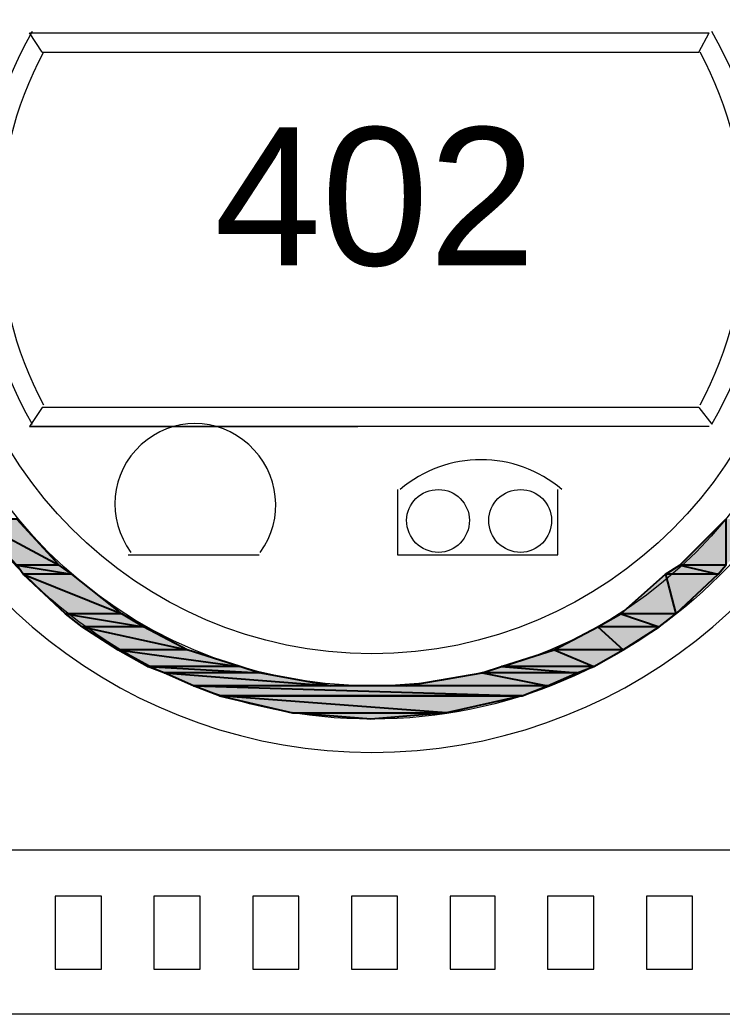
# Model space of a CAD drawing. Header units: millimetres. Extents: x 53 to 176, y -29 to 32.
# Drawn here: x 120.355 to 121.12, y -11.108 to -10.025 of the extents above; entities that cross this region are included whole.
import ezdxf

# ---------------------------------------------------------------- set-up
doc = ezdxf.new("R2010")
doc.units = ezdxf.units.MM
doc.layers.add('15 - Quadro de medição', color=6, linetype='Continuous')
doc.styles.add('Arial0', font='arial.ttf', dxfattribs={"height": 3.14658})

msp = doc.modelspace()

# ---------------------------------------------------------------- hatches: boundary and pattern name
at = {"layer": '15 - Quadro de medição', "true_color": 0x000007}
h = msp.add_hatch(color=7, dxfattribs=at)
h.paths.add_polyline_path([(120.3519, -10.5685), (120.3044, -10.5685), (120.398, -10.6188)])
h.paths.add_polyline_path([(120.3044, -10.5685), (120.398, -10.6188), (120.3519, -10.6188)])
h = msp.add_hatch(color=7, dxfattribs=at)
h.paths.add_polyline_path([(121.1704, -10.5685), (121.1243, -10.5685), (121.1243, -10.6188)])
h.paths.add_polyline_path([(121.1243, -10.5685), (121.1243, -10.6188), (121.074, -10.6188)])
h = msp.add_hatch(color=7, dxfattribs=at)
h.paths.add_polyline_path([(120.398, -10.6188), (120.3519, -10.6188), (120.4119, -10.6286)])
h.paths.add_polyline_path([(120.3519, -10.6188), (120.4119, -10.6286), (120.3588, -10.6286)])
h = msp.add_hatch(color=7, dxfattribs=at)
h.paths.add_polyline_path([(121.1243, -10.6188), (121.074, -10.6188), (121.1159, -10.6286)])
h.paths.add_polyline_path([(121.074, -10.6188), (121.1159, -10.6286), (121.0586, -10.6286)])
h = msp.add_hatch(color=7, dxfattribs=at)
h.paths.add_polyline_path([(120.4119, -10.6286), (120.3588, -10.6286), (120.4664, -10.6719)])
h.paths.add_polyline_path([(120.3588, -10.6286), (120.4664, -10.6719), (120.4049, -10.6719)])
h = msp.add_hatch(color=7, dxfattribs=at)
h.paths.add_polyline_path([(121.1159, -10.6286), (121.0586, -10.6286), (121.0698, -10.6719)])
h.paths.add_polyline_path([(121.0586, -10.6286), (121.0698, -10.6719), (121.0097, -10.6719)])
h = msp.add_hatch(color=7, dxfattribs=at)
h.paths.add_polyline_path([(120.4664, -10.6719), (120.4049, -10.6719), (120.4901, -10.6858)])
h.paths.add_polyline_path([(120.4049, -10.6719), (120.4901, -10.6858), (120.4231, -10.6858)])
h = msp.add_hatch(color=7, dxfattribs=at)
h.paths.add_polyline_path([(121.0698, -10.6719), (121.0097, -10.6719), (121.0516, -10.6858)])
h.paths.add_polyline_path([(121.0097, -10.6719), (121.0516, -10.6858), (120.9846, -10.6858)])
h = msp.add_hatch(color=7, dxfattribs=at)
h.paths.add_polyline_path([(120.4901, -10.6858), (120.4231, -10.6858), (120.5376, -10.711)])
h.paths.add_polyline_path([(120.4231, -10.6858), (120.5376, -10.711), (120.4622, -10.711)])
h = msp.add_hatch(color=7, dxfattribs=at)
h.paths.add_polyline_path([(121.0516, -10.6858), (120.9846, -10.6858), (121.0125, -10.711)])
h.paths.add_polyline_path([(120.9846, -10.6858), (121.0125, -10.711), (120.9371, -10.711)])
h = msp.add_hatch(color=7, dxfattribs=at)
h.paths.add_polyline_path([(120.5376, -10.711), (120.4622, -10.711), (120.5949, -10.7291)])
h.paths.add_polyline_path([(120.4622, -10.711), (120.5949, -10.7291), (120.4943, -10.7291)])
h = msp.add_hatch(color=7, dxfattribs=at)
h.paths.add_polyline_path([(121.0125, -10.711), (120.9371, -10.711), (120.9804, -10.7291)])
h.paths.add_polyline_path([(120.9371, -10.711), (120.9804, -10.7291), (120.8798, -10.7291)])
h = msp.add_hatch(color=7, dxfattribs=at)
h.paths.add_polyline_path([(120.5949, -10.7291), (120.4943, -10.7291), (120.6159, -10.7361)])
h.paths.add_polyline_path([(120.4943, -10.7291), (120.6159, -10.7361), (120.5125, -10.7361)])
h = msp.add_hatch(color=7, dxfattribs=at)
h.paths.add_polyline_path([(120.9804, -10.7291), (120.8798, -10.7291), (120.9622, -10.7361)])
h.paths.add_polyline_path([(120.8798, -10.7291), (120.9622, -10.7361), (120.8589, -10.7361)])
h = msp.add_hatch(color=7, dxfattribs=at)
h.paths.add_polyline_path([(120.6159, -10.7361), (120.5125, -10.7361), (120.6941, -10.7501)])
h.paths.add_polyline_path([(120.5125, -10.7361), (120.6941, -10.7501), (120.5446, -10.7501)])
h = msp.add_hatch(color=7, dxfattribs=at)
h.paths.add_polyline_path([(120.9622, -10.7361), (120.8589, -10.7361), (120.9301, -10.7501)])
h.paths.add_polyline_path([(120.8589, -10.7361), (120.9301, -10.7501), (120.7765, -10.7501)])
h = msp.add_hatch(color=7, dxfattribs=at)
h.paths.add_polyline_path([(120.9301, -10.7501), (120.5446, -10.7501), (120.9022, -10.7612)])
h.paths.add_polyline_path([(120.5446, -10.7501), (120.9022, -10.7612), (120.5726, -10.7612)])
h = msp.add_hatch(color=7, dxfattribs=at)
h.paths.add_polyline_path([(120.5726, -10.7612), (120.6522, -10.7794), (120.8198, -10.7794)])
h.paths.add_polyline_path([(120.6522, -10.7794), (120.8198, -10.7794), (120.7374, -10.7864)])
msp.add_hatch(color=7, dxfattribs=at).paths.add_polyline_path([(120.5726, -10.7612), (120.9022, -10.7612), (120.8198, -10.7794)])

# ---------------------------------------------------------------- linework, layer by layer
at = {"layer": '15 - Quadro de medição', "color": 7, "linetype": 'Continuous', "lineweight": 20, "true_color": 0x000007}
for points in [[(120.3798, -10.0601), (120.3658, -10.0391), (120.3658, -10.0391)], [(120.3658, -10.0391), (121.1061, -10.0391), (121.1061, -10.0391)], [(121.0949, -10.0601), (121.1061, -10.0391), (121.1061, -10.0391)], [(120.3798, -10.0601), (121.0949, -10.0601), (121.0949, -10.0601)], [(120.3798, -10.447), (120.3658, -10.4679), (120.3658, -10.4679)], [(121.0949, -10.447), (120.3798, -10.447), (120.3798, -10.447)], [(121.0949, -10.447), (121.1089, -10.4651), (121.1089, -10.4651)], [(121.1061, -10.4679), (120.3658, -10.4679), (120.3658, -10.4679)], [(120.3658, -10.4679), (120.7234, -10.4679), (120.7234, -10.4679)], [(120.7667, -10.5364), (120.7667, -10.6076), (120.9413, -10.6076), (120.9413, -10.5364)], [(120.4734, -10.6076), (120.6159, -10.6076), (120.6159, -10.6076)]]:
    msp.add_lwpolyline(points, dxfattribs=at)
at = {"layer": '15 - Quadro de medição', "color": 7, "linetype": 'Continuous', "lineweight": -2, "true_color": 0x000007}
for points in [[(120.3519, -10.5685), (120.3044, -10.5685), (120.398, -10.6188)], [(120.3044, -10.5685), (120.398, -10.6188), (120.3519, -10.6188)], [(121.1243, -10.5685), (121.1243, -10.6188), (121.074, -10.6188)], [(120.398, -10.6188), (120.3519, -10.6188), (120.4119, -10.6286)], [(120.3519, -10.6188), (120.4119, -10.6286), (120.3588, -10.6286)], [(121.074, -10.6188), (121.1159, -10.6286), (121.0586, -10.6286)], [(121.1243, -10.6188), (121.074, -10.6188), (121.1159, -10.6286)], [(120.4119, -10.6286), (120.3588, -10.6286), (120.4664, -10.6719)], [(120.3588, -10.6286), (120.4664, -10.6719), (120.4049, -10.6719)], [(121.0586, -10.6286), (121.0698, -10.6719), (121.0097, -10.6719)], [(121.1159, -10.6286), (121.0586, -10.6286), (121.0698, -10.6719)], [(120.4664, -10.6719), (120.4049, -10.6719), (120.4901, -10.6858)], [(120.4049, -10.6719), (120.4901, -10.6858), (120.4231, -10.6858)], [(121.0097, -10.6719), (121.0516, -10.6858), (120.9846, -10.6858)], [(121.0698, -10.6719), (121.0097, -10.6719), (121.0516, -10.6858)], [(120.4901, -10.6858), (120.4231, -10.6858), (120.5376, -10.711)], [(120.4231, -10.6858), (120.5376, -10.711), (120.4622, -10.711)], [(120.9846, -10.6858), (121.0125, -10.711), (120.9371, -10.711)], [(121.0516, -10.6858), (120.9846, -10.6858), (121.0125, -10.711)], [(120.5376, -10.711), (120.4622, -10.711), (120.5949, -10.7291)], [(120.4622, -10.711), (120.5949, -10.7291), (120.4943, -10.7291)], [(120.9371, -10.711), (120.9804, -10.7291), (120.8798, -10.7291)], [(121.0125, -10.711), (120.9371, -10.711), (120.9804, -10.7291)], [(120.5949, -10.7291), (120.4943, -10.7291), (120.6159, -10.7361)], [(120.4943, -10.7291), (120.6159, -10.7361), (120.5125, -10.7361)], [(120.8798, -10.7291), (120.9622, -10.7361), (120.8589, -10.7361)], [(120.9804, -10.7291), (120.8798, -10.7291), (120.9622, -10.7361)], [(120.6159, -10.7361), (120.5125, -10.7361), (120.6941, -10.7501)], [(120.5125, -10.7361), (120.6941, -10.7501), (120.5446, -10.7501)], [(120.8589, -10.7361), (120.9301, -10.7501), (120.7765, -10.7501)], [(120.9622, -10.7361), (120.8589, -10.7361), (120.9301, -10.7501)], [(120.9301, -10.7501), (120.5446, -10.7501), (120.9022, -10.7612)], [(120.5446, -10.7501), (120.9022, -10.7612), (120.5726, -10.7612)], [(120.5726, -10.7612), (120.6522, -10.7794), (120.8198, -10.7794)], [(120.5726, -10.7612), (120.9022, -10.7612), (120.8198, -10.7794)], [(120.6522, -10.7794), (120.8198, -10.7794), (120.7374, -10.7864)]]:
    msp.add_lwpolyline(points, close=True, dxfattribs=at)
at = {"layer": '15 - Quadro de medição', "color": 7, "linetype": 'Continuous', "lineweight": 20, "true_color": 0x000007}
for points in [[(120.7346, -10.9289), (121.3059, -10.9289), (121.3059, -11.1076), (120.1647, -11.1076), (120.1647, -10.9289)], [(120.3938, -11.0588), (120.4441, -11.0588), (120.4441, -10.9791), (120.3938, -10.9791)], [(120.5013, -11.0588), (120.5516, -11.0588), (120.5516, -10.9791), (120.5013, -10.9791)], [(120.6089, -11.0588), (120.6592, -11.0588), (120.6592, -10.9791), (120.6089, -10.9791)], [(120.7164, -11.0588), (120.7667, -11.0588), (120.7667, -10.9791), (120.7164, -10.9791)], [(120.824, -11.0588), (120.8729, -11.0588), (120.8729, -10.9791), (120.824, -10.9791)], [(120.9301, -11.0588), (120.9804, -11.0588), (120.9804, -10.9791), (120.9301, -10.9791)], [(121.0377, -11.0588), (121.088, -11.0588), (121.088, -10.9791), (121.0377, -10.9791)]]:
    msp.add_lwpolyline(points, close=True, dxfattribs=at)
for points, knots in [([(121.2737, -10.2514), (121.2737, -9.9567), (121.0349, -9.7179), (120.7388, -9.7179), (120.7388, -9.7179), (120.4441, -9.7179), (120.2052, -9.9567), (120.2052, -10.2514), (120.2052, -10.2514), (120.2052, -10.5475), (120.4441, -10.7864), (120.7388, -10.7864), (120.7388, -10.7864), (121.0349, -10.7864), (121.2737, -10.5475), (121.2737, -10.2514)], [0, 0, 0, 0, 0.0625, 0.0625, 0.0625, 0.062501, 0.125, 0.125, 0.125, 0.125001, 0.1875, 0.1875, 0.1875, 0.187501, 1, 1, 1, 1]), ([(120.4776, -9.7444), (120.2443, -9.8659), (120.1228, -10.1299), (120.1857, -10.3869), (120.1857, -10.3869), (120.2471, -10.6425), (120.4762, -10.8227), (120.7388, -10.8227), (120.7388, -10.8227), (121.0028, -10.8227), (121.2318, -10.6425), (121.2933, -10.3869), (121.2933, -10.3869), (121.3561, -10.1299), (121.2346, -9.8659), (121, -9.7444)], [0, 0, 0, 0, 0.0625, 0.0625, 0.0625, 0.062501, 0.125, 0.125, 0.125, 0.125001, 0.1875, 0.1875, 0.1875, 0.187501, 1, 1, 1, 1]), ([(121.2374, -10.2514), (121.2374, -9.9763), (121.0153, -9.7528), (120.7388, -9.7528), (120.7388, -9.7528), (120.4636, -9.7528), (120.2401, -9.9763), (120.2401, -10.2514), (120.2401, -10.2514), (120.2401, -10.528), (120.4636, -10.7501), (120.7388, -10.7501), (120.7388, -10.7501), (121.0153, -10.7501), (121.2374, -10.528), (121.2374, -10.2514)], [0, 0, 0, 0, 0.0625, 0.0625, 0.0625, 0.062501, 0.125, 0.125, 0.125, 0.125001, 0.1875, 0.1875, 0.1875, 0.187501, 1, 1, 1, 1]), ([(121.2025, -10.2514), (121.2025, -9.9958), (120.9944, -9.7891), (120.7388, -9.7891), (120.7388, -9.7891), (120.4832, -9.7891), (120.2764, -9.9958), (120.2764, -10.2514), (120.2764, -10.2514), (120.2764, -10.507), (120.4832, -10.7152), (120.7388, -10.7152), (120.7388, -10.7152), (120.9944, -10.7152), (121.2025, -10.507), (121.2025, -10.2514)], [0, 0, 0, 0, 0.0625, 0.0625, 0.0625, 0.062501, 0.125, 0.125, 0.125, 0.125001, 0.1875, 0.1875, 0.1875, 0.187501, 1, 1, 1, 1]), ([(120.6172, -10.6048), (120.6438, -10.5685), (120.6382, -10.5182), (120.6047, -10.4875), (120.6047, -10.4875), (120.5712, -10.4568), (120.5209, -10.4568), (120.4874, -10.4875), (120.4874, -10.4875), (120.4538, -10.5182), (120.4496, -10.5685), (120.4762, -10.6048)], [0, 0, 0, 0, 0.083333, 0.083333, 0.083333, 0.083334, 0.166667, 0.166667, 0.166667, 0.166668, 1, 1, 1, 1]), ([(120.8449, -10.5699), (120.8449, -10.5517), (120.8296, -10.5364), (120.8114, -10.5364), (120.8114, -10.5364), (120.7918, -10.5364), (120.7765, -10.5517), (120.7765, -10.5699), (120.7765, -10.5699), (120.7765, -10.5894), (120.7918, -10.6048), (120.8114, -10.6048), (120.8114, -10.6048), (120.8296, -10.6048), (120.8449, -10.5894), (120.8449, -10.5699)], [0, 0, 0, 0, 0.0625, 0.0625, 0.0625, 0.062501, 0.125, 0.125, 0.125, 0.125001, 0.1875, 0.1875, 0.1875, 0.187501, 1, 1, 1, 1]), ([(120.9343, -10.5699), (120.9343, -10.5517), (120.9189, -10.5364), (120.9008, -10.5364), (120.9008, -10.5364), (120.8812, -10.5364), (120.8659, -10.5517), (120.8659, -10.5699), (120.8659, -10.5699), (120.8659, -10.5894), (120.8812, -10.6048), (120.9008, -10.6048), (120.9008, -10.6048), (120.9189, -10.6048), (120.9343, -10.5894), (120.9343, -10.5699)], [0, 0, 0, 0, 0.0625, 0.0625, 0.0625, 0.062501, 0.125, 0.125, 0.125, 0.125001, 0.1875, 0.1875, 0.1875, 0.187501, 1, 1, 1, 1])]:
    msp.add_open_spline(points, degree=3, knots=knots, dxfattribs=at)
for points in [[(120.3686, -10.0377), (120.2932, -10.1704), (120.2932, -10.3338), (120.3686, -10.4651)], [(121.1089, -10.4651), (121.1857, -10.3338), (121.1857, -10.1704), (121.1089, -10.0377)], [(120.3812, -10.0601), (120.3169, -10.1802), (120.3169, -10.3241), (120.3812, -10.4442)], [(121.0963, -10.4442), (121.1606, -10.3241), (121.1606, -10.1802), (121.0963, -10.0601)], [(120.9455, -10.5364), (120.8952, -10.4931), (120.8198, -10.4931), (120.7695, -10.5364)]]:
    msp.add_open_spline(points, degree=3, dxfattribs=at)

# ---------------------------------------------------------------- texts
at = {"layer": '15 - Quadro de medição', "color": 7, "true_color": 0x000007, "style": 'Arial0'}
msp.add_text('402', height=0.15026, dxfattribs=at).set_placement((120.567, -10.2923))

doc.saveas('drawing.dxf')
